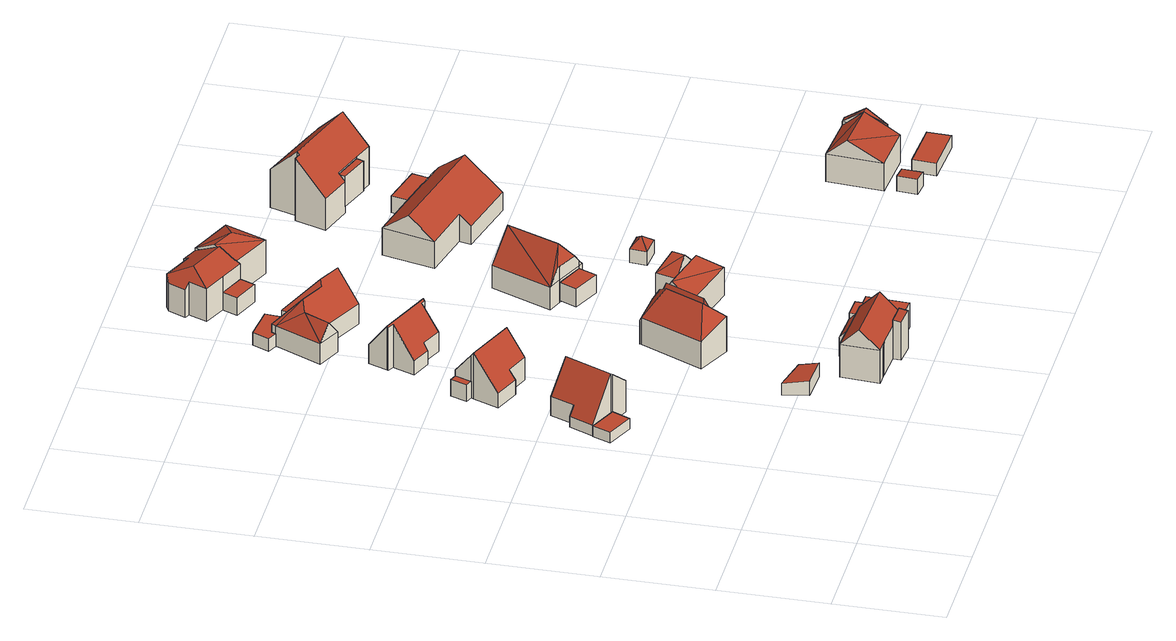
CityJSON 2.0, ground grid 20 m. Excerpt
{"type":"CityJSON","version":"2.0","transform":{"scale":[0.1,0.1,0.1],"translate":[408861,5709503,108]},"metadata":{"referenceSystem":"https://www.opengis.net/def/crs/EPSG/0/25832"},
"CityObjects":{
"building1":{"type":"Building","attributes":{"Gemeindeschluessel":"05978036","Geometrietyp2DReferenz":"3000","function":"31001_2460","roofType":"1000","measuredHeight":2.15},"geometry":[{"type":"MultiSurface","lod":"2","boundaries":[[[0,1,2,3]],[[1,4,5,2]],[[4,6,7,5]],[[6,0,3,7]],[[6,4,1,0]],[[3,2,5,7]]],"semantics":{"surfaces":[{"type":"WallSurface"},{"type":"RoofSurface"},{"type":"GroundSurface"}],"values":[0,0,0,0,1,2]}}]},
"building2":{"type":"Building","attributes":{"Gemeindeschluessel":"05978036","Geometrietyp2DReferenz":"3000","function":"31001_1000","roofType":"3100","measuredHeight":9.62},"geometry":[{"type":"MultiSurface","lod":"2","boundaries":[[[8,9,10,11]],[[9,12,13,10]],[[12,14,15,13]],[[14,16,17,15]],[[16,18,19,17]],[[18,20,21,19]],[[20,22,23,21]],[[22,24,25,23]],[[24,8,11,25]],[[20,18,16,14,12]],[[12,9,8,24,22,20]],[[11,10,13,15,17,19,21,23,25]]],"semantics":{"surfaces":[{"type":"WallSurface"},{"type":"RoofSurface"},{"type":"GroundSurface"}],"values":[0,0,0,0,0,0,0,0,0,1,1,2]}}]},
"building3":{"type":"Building","attributes":{"Gemeindeschluessel":"05978036","Geometrietyp2DReferenz":"3000","function":"31001_2460","roofType":"2100","measuredHeight":2.79},"geometry":[{"type":"MultiSurface","lod":"2","boundaries":[[[26,27,28,29]],[[27,30,31,28]],[[30,32,33,31]],[[32,26,29,33]],[[32,30,27,26]],[[29,28,31,33]]],"semantics":{"surfaces":[{"type":"WallSurface"},{"type":"RoofSurface"},{"type":"GroundSurface"}],"values":[0,0,0,0,1,2]}}]},
"building4":{"type":"Building","attributes":{"Gemeindeschluessel":"05978036","Geometrietyp2DReferenz":"3000","function":"31001_1000"},"children":["building4-1","building4-2"]},
"building4-1":{"type":"BuildingPart","attributes":{"roofType":"1000","measuredHeight":3.26},"parents":["building4"],"geometry":[{"type":"MultiSurface","lod":"2","boundaries":[[[34,35,36,37]],[[35,38,39,36]],[[38,40,41,39]],[[40,38,35,34]],[[37,36,39,41]],[[37,41,40,34]]],"semantics":{"surfaces":[{"type":"WallSurface"},{"type":"RoofSurface"},{"type":"GroundSurface"},{"type":"ClosureSurface"}],"values":[0,0,0,1,2,3]}}]},
"building4-2":{"type":"BuildingPart","attributes":{"roofType":"3100","measuredHeight":9.24},"parents":["building4"],"geometry":[{"type":"MultiSurface","lod":"2","boundaries":[[[42,43,44,45]],[[43,46,47,44]],[[46,48,49,47]],[[48,50,51,49]],[[50,52,53,51]],[[52,54,55,53]],[[54,56,34,37,55]],[[57,42,45,41,40]],[[54,52,50,48,46,43]],[[43,42,57,56,54]],[[45,44,47,49,51,53,55,37,41]],[[57,40,34,56]],[[40,41,37,34]]],"semantics":{"surfaces":[{"type":"WallSurface"},{"type":"RoofSurface"},{"type":"GroundSurface"},{"type":"ClosureSurface"}],"values":[0,0,0,0,0,0,0,0,1,1,2,0,3]}}]},
"building5":{"type":"Building","attributes":{"Gemeindeschluessel":"05978036","Geometrietyp2DReferenz":"3000","function":"31001_1000"},"children":["building5-1","building5-2","building5-3","building5-4"]},
"building5-1":{"type":"BuildingPart","attributes":{"roofType":"3100","measuredHeight":9.99},"parents":["building5"],"geometry":[{"type":"MultiSurface","lod":"2","boundaries":[[[58,59,60,61]],[[59,62,63,60]],[[62,64,65,63]],[[64,66,67,65]],[[66,68,69,67]],[[68,70,71,72,69]],[[73,74,75,76,77]],[[62,59,58,74,73,78,79,64]],[[70,68,66,79,78,80]],[[64,79,66]],[[80,78,73]],[[75,61,60,63,65,67,69,72,81,76]],[[61,75,74,58]],[[82,71,70,80]],[[82,83,81,72,71]],[[77,83,82,80,73]],[[77,76,81,83]]],"semantics":{"surfaces":[{"type":"WallSurface"},{"type":"RoofSurface"},{"type":"GroundSurface"},{"type":"ClosureSurface"}],"values":[0,0,0,0,0,0,0,1,1,0,0,2,3,0,3,0,3]}}]},
"building5-2":{"type":"BuildingPart","attributes":{"roofType":"1000","measuredHeight":4.94},"parents":["building5"],"geometry":[{"type":"MultiSurface","lod":"2","boundaries":[[[84,85,86,87,88]],[[85,89,90,86]],[[89,91,92,90]],[[91,93,94,92]],[[93,77,76,94]],[[93,91,89,85,84,95,83,77]],[[76,81,87,86,90,92,94]],[[81,76,77,83]],[[88,95,84]],[[87,81,83,95,88]]],"semantics":{"surfaces":[{"type":"WallSurface"},{"type":"RoofSurface"},{"type":"GroundSurface"},{"type":"ClosureSurface"}],"values":[0,0,0,0,0,1,2,3,0,3]}}]},
"building5-3":{"type":"BuildingPart","attributes":{"roofType":"2100","measuredHeight":7.75},"parents":["building5"],"geometry":[{"type":"MultiSurface","lod":"2","boundaries":[[[96,97,98,99]],[[97,100,58,61,98]],[[101,96,99,75,74]],[[101,100,97,96]],[[99,98,61,75]],[[74,58,100,101]],[[74,75,61,58]]],"semantics":{"surfaces":[{"type":"WallSurface"},{"type":"RoofSurface"},{"type":"GroundSurface"},{"type":"ClosureSurface"}],"values":[0,0,0,1,2,0,3]}}]},
"building5-4":{"type":"BuildingPart","attributes":{"roofType":"2100","measuredHeight":5.8},"parents":["building5"],"geometry":[{"type":"MultiSurface","lod":"2","boundaries":[[[71,102,103,72]],[[102,88,87,103]],[[88,102,71,82,95]],[[81,72,103,87]],[[72,81,83,82,71]],[[83,95,82]],[[81,87,88,95,83]]],"semantics":{"surfaces":[{"type":"WallSurface"},{"type":"RoofSurface"},{"type":"GroundSurface"},{"type":"ClosureSurface"}],"values":[0,0,1,2,3,0,3]}}]},
"building6":{"type":"Building","attributes":{"Gemeindeschluessel":"05978036","Geometrietyp2DReferenz":"3000","function":"31001_1000","roofType":"3100","measuredHeight":8.73},"geometry":[{"type":"MultiSurface","lod":"2","boundaries":[[[104,105,106,107]],[[105,108,109,106]],[[108,110,111,109]],[[110,112,113,111]],[[112,114,115,113]],[[114,116,117,115]],[[116,118,119,117]],[[118,120,121,119]],[[120,122,123,121]],[[122,124,125,123]],[[124,126,127,125]],[[126,128,129,127]],[[128,130,131,129]],[[130,132,133,131]],[[132,104,107,133]],[[128,126,124,122,120,118,116]],[[116,114,112,110,108,105,104,132,130,128]],[[107,106,109,111,113,115,117,119,121,123,125,127,129,131,133]]],"semantics":{"surfaces":[{"type":"WallSurface"},{"type":"RoofSurface"},{"type":"GroundSurface"}],"values":[0,0,0,0,0,0,0,0,0,0,0,0,0,0,0,1,1,2]}}]},
"building7":{"type":"Building","attributes":{"Gemeindeschluessel":"05978036","Geometrietyp2DReferenz":"3000","function":"31001_2460","roofType":"1000","measuredHeight":2.56},"geometry":[{"type":"MultiSurface","lod":"2","boundaries":[[[134,135,136,137]],[[135,138,139,136]],[[138,140,141,139]],[[140,142,143,141]],[[142,144,145,143]],[[144,146,147,145]],[[146,148,149,147]],[[148,134,137,149]],[[148,146,144,142,140,138,135,134]],[[137,136,139,141,143,145,147,149]]],"semantics":{"surfaces":[{"type":"WallSurface"},{"type":"RoofSurface"},{"type":"GroundSurface"}],"values":[0,0,0,0,0,0,0,0,1,2]}}]},
"building8":{"type":"Building","attributes":{"Gemeindeschluessel":"05978036","Geometrietyp2DReferenz":"3000","function":"31001_1000"},"children":["building8-1","building8-2","building8-3","building8-4"]},
"building8-1":{"type":"BuildingPart","attributes":{"roofType":"5000","measuredHeight":8.16},"parents":["building8"],"geometry":[{"type":"MultiSurface","lod":"2","boundaries":[[[150,151,152,153]],[[151,154,155,152]],[[156,157,158,159]],[[160,161,156,154]],[[160,154,151]],[[161,160,151,150,157]],[[161,157,156]],[[153,152,155,159,158]],[[159,155,154,156]],[[153,158,157,150]]],"semantics":{"surfaces":[{"type":"WallSurface"},{"type":"RoofSurface"},{"type":"GroundSurface"},{"type":"ClosureSurface"}],"values":[0,0,0,1,1,1,1,2,3,3]}}]},
"building8-2":{"type":"BuildingPart","attributes":{"roofType":"5000","measuredHeight":8.22},"parents":["building8"],"geometry":[{"type":"MultiSurface","lod":"2","boundaries":[[[162,163,164,165,166]],[[163,167,150,153,164]],[[163,162,168]],[[169,167,170]],[[162,170,168]],[[170,162,171,172,169]],[[170,163,168]],[[163,170,167]],[[158,173,165,164,153]],[[173,158,157,169,172,174]],[[166,171,162]],[[166,165,173,174]],[[166,174,172,171]],[[157,150,167,169]],[[157,158,153,150]]],"semantics":{"surfaces":[{"type":"WallSurface"},{"type":"RoofSurface"},{"type":"GroundSurface"},{"type":"ClosureSurface"}],"values":[0,0,1,0,1,1,1,1,2,0,0,3,3,0,3]}}]},
"building8-3":{"type":"BuildingPart","attributes":{"roofType":"3200","measuredHeight":9.7},"parents":["building8"],"geometry":[{"type":"MultiSurface","lod":"2","boundaries":[[[175,176,177,178]],[[176,179,180,177]],[[179,181,182,180]],[[181,183,184,182]],[[183,185,156,159,184]],[[186,187,188,155,154]],[[187,175,178,188]],[[185,183,181,179,176,189]],[[175,187,190]],[[176,175,190,189]],[[187,186,185,189,190]],[[178,177,180,182,184,159,155,188]],[[154,156,185,186]],[[154,155,159,156]]],"semantics":{"surfaces":[{"type":"WallSurface"},{"type":"RoofSurface"},{"type":"GroundSurface"},{"type":"ClosureSurface"}],"values":[0,0,0,0,0,0,0,1,1,1,1,2,0,3]}}]},
"building8-4":{"type":"BuildingPart","attributes":{"roofType":"5000","measuredHeight":8.21},"parents":["building8"],"geometry":[{"type":"MultiSurface","lod":"2","boundaries":[[[174,191,192,173]],[[191,193,194,192]],[[193,166,165,194]],[[193,191,195]],[[191,196,195]],[[196,191,174,172]],[[195,166,193]],[[166,195,196,171]],[[173,192,194,165]],[[173,165,166,174]],[[196,172,171]],[[171,172,174,166]]],"semantics":{"surfaces":[{"type":"WallSurface"},{"type":"RoofSurface"},{"type":"GroundSurface"},{"type":"ClosureSurface"}],"values":[0,0,0,1,1,1,1,1,2,3,0,3]}}]},
"building9":{"type":"Building","attributes":{"Gemeindeschluessel":"05978036","Geometrietyp2DReferenz":"3000","function":"31001_1000","roofType":"5000","measuredHeight":9.53},"geometry":[{"type":"MultiSurface","lod":"2","boundaries":[[[197,198,199,200]],[[198,201,202,199]],[[201,203,204,202]],[[203,205,206,204]],[[205,207,208,206]],[[207,209,210,208]],[[209,211,212,210]],[[211,213,214,212]],[[213,215,216,214]],[[215,197,200,216]],[[217,218,211,209]],[[219,220,221,222,217,209,207]],[[205,220,219]],[[203,220,205]],[[220,203,201]],[[221,220,201,198]],[[222,221,198,197]],[[215,222,197]],[[215,217,222]],[[213,217,215]],[[217,213,218]],[[211,218,213]],[[205,219,207]],[[200,199,202,204,206,208,210,212,214,216]]],"semantics":{"surfaces":[{"type":"WallSurface"},{"type":"RoofSurface"},{"type":"GroundSurface"}],"values":[0,0,0,0,0,0,0,0,0,0,1,1,1,1,1,1,1,1,1,1,1,0,0,2]}}]},
"building10":{"type":"Building","attributes":{"Gemeindeschluessel":"05978036","Geometrietyp2DReferenz":"3000","function":"31001_2460","roofType":"1000","measuredHeight":3.62},"geometry":[{"type":"MultiSurface","lod":"2","boundaries":[[[223,224,225,226]],[[224,227,228,225]],[[227,229,230,228]],[[229,223,226,230]],[[229,227,224,223]],[[226,225,228,230]]],"semantics":{"surfaces":[{"type":"WallSurface"},{"type":"RoofSurface"},{"type":"GroundSurface"}],"values":[0,0,0,0,1,2]}}]},
"building11":{"type":"Building","attributes":{"Gemeindeschluessel":"05978036","Geometrietyp2DReferenz":"3000","function":"31001_1000"},"children":["building11-1","building11-2"]},
"building11-1":{"type":"BuildingPart","attributes":{"roofType":"5000","measuredHeight":8.6},"parents":["building11"],"geometry":[{"type":"MultiSurface","lod":"2","boundaries":[[[231,232,233,234]],[[232,235,236,233]],[[235,237,238,236]],[[237,239,240,238]],[[239,241,242,240]],[[241,243,244,242]],[[243,245,246,244]],[[245,247,248,246]],[[247,249,250,251,248]],[[252,253,254,255,256]],[[253,257,258,254]],[[257,259,260,258]],[[259,231,234,260]],[[253,252,249,247,245,243,261]],[[243,241,239,237,235,261]],[[235,232,231,259,257,253,261]],[[234,233,236,238,240,242,244,246,248,251,255,254,258,260]],[[256,250,249,252]],[[256,255,251,250]]],"semantics":{"surfaces":[{"type":"WallSurface"},{"type":"RoofSurface"},{"type":"GroundSurface"},{"type":"ClosureSurface"}],"values":[0,0,0,0,0,0,0,0,0,0,0,0,0,1,1,1,2,0,3]}}]},
"building11-2":{"type":"BuildingPart","attributes":{"roofType":"1000","measuredHeight":3.58},"parents":["building11"],"geometry":[{"type":"MultiSurface","lod":"2","boundaries":[[[262,256,255,263]],[[250,264,265,251]],[[264,262,263,265]],[[264,250,256,262]],[[263,255,251,265]],[[251,255,256,250]]],"semantics":{"surfaces":[{"type":"WallSurface"},{"type":"RoofSurface"},{"type":"GroundSurface"},{"type":"ClosureSurface"}],"values":[0,0,0,1,2,3]}}]},
"building12":{"type":"Building","attributes":{"Gemeindeschluessel":"05978036","Geometrietyp2DReferenz":"3000","function":"31001_1000","roofType":"9999","measuredHeight":10.13},"geometry":[{"type":"MultiSurface","lod":"2","boundaries":[[[266,267,268,269]],[[267,270,271,268]],[[270,272,273,271]],[[272,274,275,273]],[[274,276,277,275]],[[276,266,269,277]],[[278,279,280,281]],[[281,276,282]],[[280,276,281]],[[276,280,283,266]],[[272,282,274]],[[272,281,282]],[[272,278,281]],[[266,283,267]],[[267,283,280,279,270]],[[270,279,278,272]],[[274,282,276]],[[269,268,271,273,275,277]]],"semantics":{"surfaces":[{"type":"WallSurface"},{"type":"RoofSurface"},{"type":"GroundSurface"}],"values":[0,0,0,0,0,0,1,1,1,1,1,1,1,0,0,0,0,2]}}]},
"building13":{"type":"Building","attributes":{"Gemeindeschluessel":"05978036","Geometrietyp2DReferenz":"3000","function":"31001_1000","roofType":"5000","measuredHeight":8.75},"geometry":[{"type":"MultiSurface","lod":"2","boundaries":[[[284,285,286,287]],[[285,288,289,286]],[[288,290,291,289]],[[290,284,287,291]],[[288,292,290]],[[285,292,288]],[[292,285,293]],[[293,290,292]],[[290,293,284]],[[285,284,293]],[[287,286,289,291]]],"semantics":{"surfaces":[{"type":"WallSurface"},{"type":"RoofSurface"},{"type":"GroundSurface"}],"values":[0,0,0,0,1,1,1,1,1,0,2]}}]},
"building14":{"type":"Building","attributes":{"Gemeindeschluessel":"05978036","Geometrietyp2DReferenz":"3000","function":"31001_9998","roofType":"4000","measuredHeight":4.55},"geometry":[{"type":"MultiSurface","lod":"2","boundaries":[[[294,295,296,297]],[[295,298,299,296]],[[298,300,301,299]],[[300,294,297,301]],[[295,294,302]],[[298,295,302]],[[300,298,302]],[[294,300,302]],[[297,296,299,301]]],"semantics":{"surfaces":[{"type":"WallSurface"},{"type":"RoofSurface"},{"type":"GroundSurface"}],"values":[0,0,0,0,1,1,1,1,2]}}]},
"building15":{"type":"Building","attributes":{"Gemeindeschluessel":"05978036","Geometrietyp2DReferenz":"3000","function":"31001_1000","roofType":"5000","measuredHeight":9.19},"geometry":[{"type":"MultiSurface","lod":"2","boundaries":[[[303,304,305,306]],[[304,307,308,305]],[[307,309,310,308]],[[309,311,312,310]],[[311,313,314,312]],[[313,315,316,314]],[[315,317,318,316]],[[317,319,320,318]],[[319,321,322,320]],[[321,303,306,322]],[[313,323,324,319,317,315]],[[323,311,309,307,304,303,321,324]],[[321,319,324]],[[313,311,323]],[[306,305,308,310,312,314,316,318,320,322]]],"semantics":{"surfaces":[{"type":"WallSurface"},{"type":"RoofSurface"},{"type":"GroundSurface"}],"values":[0,0,0,0,0,0,0,0,0,0,1,1,0,0,2]}}]},
"building16":{"type":"Building","attributes":{"Gemeindeschluessel":"05978036","Geometrietyp2DReferenz":"3000","function":"31001_2460","roofType":"1000","measuredHeight":3.27},"geometry":[{"type":"MultiSurface","lod":"2","boundaries":[[[325,326,327,328]],[[326,329,330,327]],[[329,331,332,330]],[[331,333,334,332]],[[333,335,336,334]],[[335,325,328,336]],[[335,333,331,329,326,325]],[[328,327,330,332,334,336]]],"semantics":{"surfaces":[{"type":"WallSurface"},{"type":"RoofSurface"},{"type":"GroundSurface"}],"values":[0,0,0,0,0,0,1,2]}}]},
"building17":{"type":"Building","attributes":{"Gemeindeschluessel":"05978036","Geometrietyp2DReferenz":"3000","function":"51009_1610","roofType":"1000","measuredHeight":6.06},"geometry":[{"type":"MultiSurface","lod":"2","boundaries":[[[337,338,339,340]],[[338,341,342,339]],[[341,343,344,342]],[[343,337,340,344]],[[343,341,338,337]],[[340,339,342,344]]],"semantics":{"surfaces":[{"type":"WallSurface"},{"type":"RoofSurface"},{"type":"GroundSurface"}],"values":[0,0,0,0,1,2]}}]},
"building18":{"type":"Building","attributes":{"Gemeindeschluessel":"05978036","Geometrietyp2DReferenz":"3000","function":"31001_1000","roofType":"3100","measuredHeight":12.72},"geometry":[{"type":"MultiSurface","lod":"2","boundaries":[[[345,346,347,348]],[[346,349,350,347]],[[349,351,352,350]],[[351,353,354,352]],[[353,355,356,354]],[[355,357,358,356]],[[357,359,360,358]],[[359,361,362,360]],[[361,363,364,362]],[[363,365,366,364]],[[365,367,368,366]],[[367,369,370,368]],[[369,345,348,370]],[[365,363,361,359,357,355,353,351,349]],[[349,346,345,369,367,365]],[[348,347,350,352,354,356,358,360,362,364,366,368,370]]],"semantics":{"surfaces":[{"type":"WallSurface"},{"type":"RoofSurface"},{"type":"GroundSurface"}],"values":[0,0,0,0,0,0,0,0,0,0,0,0,0,1,1,2]}}]},
"building19":{"type":"Building","attributes":{"Gemeindeschluessel":"05978036","Geometrietyp2DReferenz":"3000","function":"31001_1310","roofType":"2100","measuredHeight":2.96},"geometry":[{"type":"MultiSurface","lod":"2","boundaries":[[[371,372,373,374]],[[372,375,376,373]],[[375,377,378,376]],[[377,371,374,378]],[[377,375,372,371]],[[374,373,376,378]]],"semantics":{"surfaces":[{"type":"WallSurface"},{"type":"RoofSurface"},{"type":"GroundSurface"}],"values":[0,0,0,0,1,2]}}]},
"building20":{"type":"Building","attributes":{"Gemeindeschluessel":"05978036","Geometrietyp2DReferenz":"3000","function":"31001_2460","roofType":"1000","measuredHeight":2.98},"geometry":[{"type":"MultiSurface","lod":"2","boundaries":[[[379,380,381,370]],[[380,382,383,381]],[[382,384,385,383]],[[384,386,347,385]],[[386,387,348,347]],[[387,379,370,348]],[[387,386,384,382,380,379]],[[370,381,383,385,347,348]]],"semantics":{"surfaces":[{"type":"WallSurface"},{"type":"RoofSurface"},{"type":"GroundSurface"}],"values":[0,0,0,0,0,0,1,2]}}]},
"building21":{"type":"Building","attributes":{"Gemeindeschluessel":"05978036","Geometrietyp2DReferenz":"3000","function":"31001_1000"},"children":["building21-1","building21-2"]},
"building21-1":{"type":"BuildingPart","attributes":{"roofType":"3100","measuredHeight":8.91},"parents":["building21"],"geometry":[{"type":"MultiSurface","lod":"2","boundaries":[[[388,389,390,391]],[[389,392,393,390]],[[394,395,396,397]],[[395,388,391,396]],[[395,398,399,400]],[[395,400,388]],[[399,401,402,392,389]],[[389,400,399]],[[394,403,398,395]],[[388,400,389]],[[391,390,393,397,396]],[[397,393,392,394]],[[399,398,403,401]],[[402,403,394,392]],[[401,403,402]]],"semantics":{"surfaces":[{"type":"WallSurface"},{"type":"RoofSurface"},{"type":"GroundSurface"},{"type":"ClosureSurface"}],"values":[0,0,0,0,1,1,1,1,0,0,2,3,0,3,3]}}]},
"building21-2":{"type":"BuildingPart","attributes":{"roofType":"3100","measuredHeight":8.88},"parents":["building21"],"geometry":[{"type":"MultiSurface","lod":"2","boundaries":[[[404,403,394,397,405]],[[406,407,408,393,392]],[[407,404,405,408]],[[404,407,409]],[[401,404,409]],[[404,401,403]],[[406,409,407]],[[409,406,401]],[[405,397,393,408]],[[392,402,406]],[[392,393,397,394]],[[392,394,403,402]],[[406,402,401]],[[401,402,403]]],"semantics":{"surfaces":[{"type":"WallSurface"},{"type":"RoofSurface"},{"type":"GroundSurface"},{"type":"ClosureSurface"}],"values":[0,0,0,0,1,1,1,1,2,0,3,3,0,3]}}]},
"building22":{"type":"Building","attributes":{"Gemeindeschluessel":"05978036","Geometrietyp2DReferenz":"3000","function":"31001_2460","roofType":"1000","measuredHeight":2.47},"geometry":[{"type":"MultiSurface","lod":"2","boundaries":[[[410,411,412,413]],[[411,414,415,412]],[[414,416,417,415]],[[416,410,413,417]],[[416,414,411,410]],[[413,412,415,417]]],"semantics":{"surfaces":[{"type":"WallSurface"},{"type":"RoofSurface"},{"type":"GroundSurface"}],"values":[0,0,0,0,1,2]}}]}
},
"vertices":[
[17,462,168],[69,439,168],[69,439,147],[17,462,147],[54,406,168],[54,406,147],[3,428,168],[3,428,147],
[47,501,186],[66,545,186],[66,545,148],[47,501,148],[104,528,245],[104,528,148],[142,512,211],[142,512,148],[104,424,211],[104,424,148],[69,439,242],[69,439,148],[66,441,245],[66,441,148],[17,462,169],[17,462,148],[36,506,169],[36,506,148],
[212,129,184],[203,176,179],[203,176,156],[212,129,156],[265,160,181],[265,160,156],[273,126,184],[273,126,156],
[91,689,181],[78,694,181],[78,694,148],[91,689,148],[90,724,181],[90,724,148],[103,719,181],[103,719,148],
[194,682,193],[181,647,240],[181,647,148],[194,682,148],[167,613,193],[167,613,148],[123,630,193],[123,630,148],[118,618,177],[118,618,148],[70,637,177],[70,637,148],[89,684,240],[89,684,148],[91,689,233],[103,719,193],
[377,22,208],[324,25,208],[324,25,143],[377,22,143],[318,25,208],[318,25,143],[296,26,208],[296,26,143],[300,97,208],[300,97,143],[322,96,208],[322,96,143],[365,93,208],[365,93,201],[365,93,143],[423,19,208],[417,20,208],[417,20,143],[423,19,143],[423,19,192],[425,55,243],[298,62,243],[427,90,208],[427,90,143],[427,90,201],[427,90,192],
[428,109,192],[466,107,192],[466,107,143],[428,109,143],[428,109,180],[465,94,192],[465,94,143],[486,93,192],[486,93,143],[482,16,192],[482,16,143],[427,98,192],
[416,4,218],[376,7,218],[376,7,143],[416,4,143],[377,22,220],[417,20,220],
[366,112,180],[366,112,143],
[234,777,181],[194,794,181],[194,794,142],[234,777,142],[190,786,169],[190,786,142],[152,801,170],[152,801,142],[168,841,227],[168,841,142],[156,847,227],[156,847,142],[157,849,230],[157,849,142],[171,884,180],[171,884,142],[184,879,180],[184,879,142],[263,847,180],[263,847,142],[256,830,203],[256,830,142],[263,827,203],[263,827,142],[256,809,230],[256,809,142],[255,806,226],[255,806,142],[247,809,226],[247,809,142],
[195,1051,164],[177,1059,164],[177,1059,139],[195,1051,139],[191,1090,164],[191,1090,139],[254,1083,164],[254,1083,139],[251,1050,164],[251,1050,139],[245,1052,164],[245,1052,139],[241,1039,164],[241,1039,139],[199,1059,164],[199,1059,139],
[408,378,188],[389,339,188],[389,339,133],[408,378,133],[374,346,188],[374,346,133],[415,434,188],[432,430,188],[432,430,133],[415,434,133],[385,351,214],[420,424,214],
[544,406,189],[529,348,189],[529,348,133],[544,406,133],[544,406,185],[408,378,189],[516,394,215],[432,430,189],[425,416,215],[540,407,189],[486,418,189],[482,419,133],[482,419,185],
[291,335,186],[345,450,186],[345,450,133],[291,335,133],[347,454,179],[347,454,133],[402,444,191],[402,444,133],[407,436,202],[407,436,133],[415,434,203],[374,346,203],[354,305,203],[354,305,133],[377,415,230],[344,344,230],
[493,459,185],[493,459,133],[554,445,185],[554,445,133],[519,436,215],[513,413,215],
[199,1059,180],[241,1039,180],[241,1039,140],[199,1059,140],[245,1052,180],[245,1052,140],[251,1050,180],[251,1050,140],[333,1010,180],[333,1010,140],[294,929,180],[294,929,140],[211,969,180],[211,969,140],[199,944,180],[199,944,140],[154,965,180],[154,965,140],[195,1051,180],[195,1051,140],[200,1002,210],[177,955,210],[313,970,235],[272,990,235],[263,986,226],[217,1008,226],
[443,614,175],[495,592,175],[495,592,139],[443,614,139],[481,559,175],[481,559,139],[429,582,175],[429,582,139],
[274,1254,189],[284,1259,197],[284,1259,134],[274,1254,134],[287,1260,199],[287,1260,134],[345,1236,199],[345,1236,134],[349,1245,194],[349,1245,134],[380,1232,194],[380,1232,134],[360,1185,220],[360,1185,134],[348,1156,204],[348,1156,134],[349,1155,204],[349,1155,134],[346,1146,199],[346,1146,169],[346,1146,134],[298,1166,199],[255,1184,199],[255,1184,134],[298,1166,134],[298,1166,169],[270,1218,199],[270,1218,134],[260,1222,189],[260,1222,134],[290,1214,220],
[286,1138,169],[286,1138,134],[334,1118,169],[334,1118,134],
[503,588,180],[495,592,180],[495,592,135],[503,588,135],[443,614,180],[443,614,135],[417,625,180],[417,625,135],[464,736,180],[464,736,135],[551,699,180],[551,699,135],[437,616,207],[443,614,207],[482,597,207],[467,622,237],[507,718,237],[495,592,190],
[348,1156,199],[380,1232,199],[380,1232,132],[348,1156,132],[463,1197,199],[463,1197,132],[431,1121,199],[431,1121,132],[409,1175,220],[364,1194,220],
[649,526,153],[646,495,153],[646,495,126],[649,526,126],[606,499,153],[606,499,126],[609,530,153],[609,530,126],[626,513,171],
[680,924,162],[724,914,162],[724,914,108],[680,924,108],[724,912,163],[724,912,108],[758,904,163],[758,904,108],[780,899,162],[780,899,108],[753,782,144],[753,782,108],[635,810,144],[635,810,108],[640,832,162],[640,832,108],[546,854,161],[546,854,108],[570,950,162],[570,950,108],[769,851,200],[558,901,200],
[680,924,152],[689,961,152],[689,961,119],[680,924,119],[767,942,152],[767,942,119],[758,904,152],[758,904,119],[724,912,152],[724,912,119],[724,914,152],[724,914,119],
[674,1049,192],[730,1030,192],[730,1030,132],[674,1049,132],[725,1017,192],[725,1017,132],[670,1036,192],[670,1036,132],
[801,1115,195],[800,1112,199],[800,1112,119],[801,1115,119],[785,1066,247],[785,1066,119],[768,1017,195],[768,1017,119],[730,1030,195],[730,1030,119],[674,1049,195],[674,1049,119],[670,1036,181],[670,1036,119],[609,1057,181],[609,1057,119],[629,1114,242],[629,1114,119],[641,1110,242],[641,1110,119],[643,1114,247],[643,1114,119],[660,1164,195],[660,1164,119],[768,1127,195],[768,1127,119],
[1107,132,58],[1078,135,61],[1078,135,31],[1107,132,31],[1081,172,61],[1081,172,31],[1110,170,58],[1110,170,31],
[768,1127,149],[781,1163,149],[781,1163,119],[847,1140,149],[847,1140,119],[833,1100,149],[833,1100,119],[800,1112,149],[801,1115,149],
[1086,195,80],[1094,298,80],[1094,298,25],[1086,195,25],[1189,291,80],[1189,291,25],[1183,214,80],[1181,188,80],[1181,188,25],[1183,214,25],[1183,214,94],[1186,252,114],[1091,260,114],[1186,253,114],[1188,282,88],[1183,214,88],
[1196,213,88],[1196,213,25],[1189,291,88],[1202,290,88],[1202,290,25],[1199,251,114],
[1185,169,31],[1277,164,31],[1277,164,6],[1185,169,6],[1275,120,31],[1275,120,6],[1182,125,31],[1182,125,6]
]}
